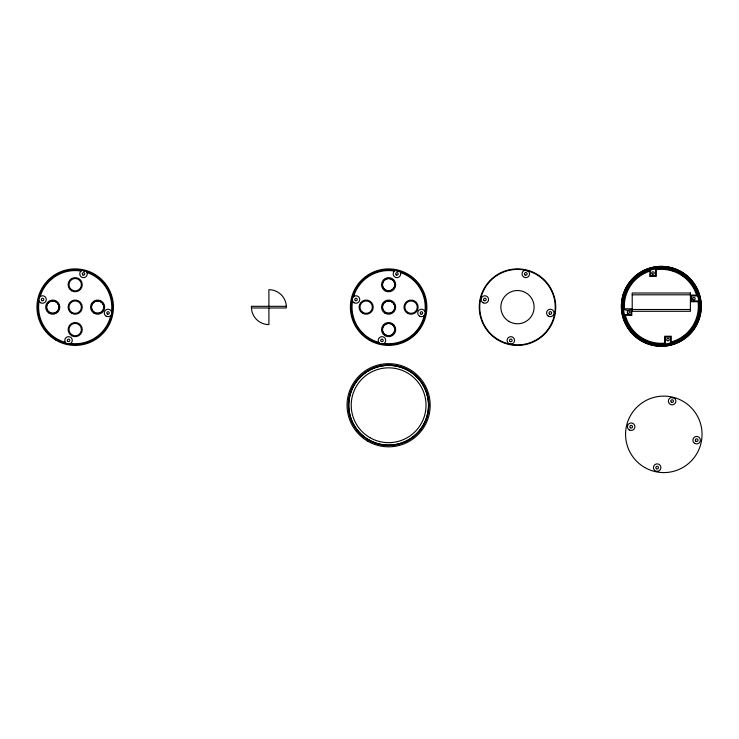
<?xml version="1.0" encoding="UTF-8"?>
<svg xmlns="http://www.w3.org/2000/svg" width="739" height="739" viewBox="0 0 739 739"><rect width="100%" height="100%" fill="white"/><g stroke="black" fill="none" stroke-linecap="round" stroke-linejoin="round"><path stroke-width="1.11" d="M650.181 270.502L649.673 276.386L656.324 276.386L656.324 269.661A36.996 36.996 0 0 1 696.563 295.092L690.826 295.092L690.826 301.743L698.059 301.706A36.996 36.996 0 0 1 671.289 341.945L670.809 342.573M624.603 297.198C626.801 293.568 622.607 292.45 622.589 296.653M623.799 309.456L624.4 308.81L624.316 306.315A36.996 36.996 0 0 1 649.673 271.195M632.214 294.815L690.411 294.815M697.681 295.923L691.658 295.923L691.658 300.912L698.752 300.912M251.445 307.978L286.363 307.978L286.363 306.315L251.445 306.315L251.445 307.978A17.459 17.459 0 0 0 268.904 324.606L268.904 307.978M624.316 306.315C620.936 309.41 626.727 311.378 630.967 309.641L630.967 314.629L624.409 314.629M624.4 308.81L631.799 308.81L631.799 315.461L624.824 314.962M632.214 309.502L690.411 309.502M696.591 319.978L698.604 320.514M625.443 315.442L625.462 315.461A36.996 36.996 0 0 0 664.638 343.164L665.285 343.746M664.638 343.164L664.638 336.245L671.289 336.245L671.289 341.945M426.403 392.4L427.345 395.587M670.458 343.025L670.458 337.076L665.469 337.076L665.469 343.912M655.493 268.941L655.493 275.555L650.505 275.555L650.505 270.068M268.904 306.315L268.904 289.688A17.459 17.459 0 0 1 286.344 306.315M399.753 271.425A3.741 3.741 0 0 1 399.051 276.977A3.741 3.741 0 0 1 393.619 275.619A3.741 3.741 0 0 1 395.605 270.391M400.418 272.515A36.581 36.581 0 0 1 424.934 311.572M424.241 315.47A36.581 36.581 0 0 1 384.141 343.45M378.793 342.388A36.581 36.581 0 0 1 352.558 301.004M353.584 296.653A36.581 36.581 0 0 1 394.506 271.047M397.157 271.407A2.494 2.494 0 0 1 397.905 271.592M83.858 271.425A2.494 2.494 0 0 1 84.477 271.592M86.324 271.425A3.741 3.741 0 0 1 85.622 276.977A3.741 3.741 0 0 1 80.191 275.619A3.741 3.741 0 0 1 82.177 270.391M86.99 272.515A36.581 36.581 0 0 1 111.506 311.572M110.813 315.47A36.581 36.581 0 0 1 70.713 343.45M65.365 342.388A36.581 36.581 0 0 1 39.13 301.004M40.155 296.653A36.581 36.581 0 0 1 81.078 271.047M683.732 336.263A37.412 37.412 0 0 1 681.543 337.788M674.384 341.372A37.412 37.412 0 0 1 671.853 342.212M645.775 340.346A37.412 37.412 0 0 1 643.383 339.155M643.383 273.476A37.412 37.412 0 0 1 645.775 272.285M669.266 269.763A37.412 37.412 0 0 1 674.384 271.259M681.543 274.843A37.412 37.412 0 0 1 683.732 276.368M690.411 293.013L632.214 293.013L632.214 311.304L690.411 311.304L690.411 293.013M382.654 344.078L379.92 343.533A3.741 3.741 0 0 1 379.495 337.594A3.741 3.741 0 0 1 385.333 338.767A3.741 3.741 0 0 1 382.654 344.078M69.226 344.078L66.492 343.533A3.741 3.741 0 0 1 66.067 337.594A3.741 3.741 0 0 1 71.905 338.767A3.741 3.741 0 0 1 69.226 344.078M510.898 344.143L509.337 343.829A3.741 3.741 0 0 1 508.21 337.741A3.741 3.741 0 0 1 514.279 338.952A3.741 3.741 0 0 1 510.898 344.143M657.22 471.343L655.659 471.029A3.741 3.741 0 0 1 654.532 464.942A3.741 3.741 0 0 1 660.601 466.152A3.741 3.741 0 0 1 657.22 471.343M525.023 270.335L524.792 270.289A3.741 3.741 0 0 0 522.427 275.518A3.741 3.741 0 0 0 528.006 276.913A3.741 3.741 0 0 0 528.376 271.185L525.023 270.335M671.345 397.536L671.114 397.49A3.741 3.741 0 0 0 668.749 402.718A3.741 3.741 0 0 0 674.328 404.113A3.741 3.741 0 0 0 674.698 398.386L671.345 397.536M385.084 335.718A7.067 7.067 0 0 0 395.688 329.594A7.067 7.067 0 0 0 385.084 323.47A7.067 7.067 0 0 0 385.084 335.718M385.047 334.702A6.235 6.235 0 0 0 394.829 330.139A6.235 6.235 0 0 0 385.989 323.941A6.235 6.235 0 0 0 385.047 334.702A6.235 6.235 0 0 0 394.829 330.139A6.235 6.235 0 0 0 385.989 323.941A6.235 6.235 0 0 0 385.047 334.702M362.637 313.271A7.067 7.067 0 0 0 373.241 307.147A7.067 7.067 0 0 0 362.637 301.022A7.067 7.067 0 0 0 362.637 313.271M362.6 312.255A6.235 6.235 0 0 0 372.382 307.692A6.235 6.235 0 0 0 363.542 301.494A6.235 6.235 0 0 0 362.6 312.255M407.531 313.271A7.067 7.067 0 0 0 418.135 307.147A7.067 7.067 0 0 0 407.531 301.022A7.067 7.067 0 0 0 407.531 313.271M407.494 312.255A6.235 6.235 0 0 0 417.276 307.692A6.235 6.235 0 0 0 408.436 301.494A6.235 6.235 0 0 0 407.494 312.255M385.084 313.271A7.067 7.067 0 0 0 395.688 307.147A7.067 7.067 0 0 0 385.084 301.022A7.067 7.067 0 0 0 385.084 313.271M385.047 312.255A6.235 6.235 0 0 0 394.829 307.692A6.235 6.235 0 0 0 385.989 301.494A6.235 6.235 0 0 0 385.047 312.255A6.235 6.235 0 0 0 394.829 307.692A6.235 6.235 0 0 0 385.989 301.494A6.235 6.235 0 0 0 385.047 312.255M385.084 290.824A7.067 7.067 0 0 0 395.688 284.7A7.067 7.067 0 0 0 385.084 278.575A7.067 7.067 0 0 0 385.084 290.824M385.047 289.808A6.235 6.235 0 0 0 394.829 285.245A6.235 6.235 0 0 0 385.989 279.046A6.235 6.235 0 0 0 385.047 289.808A6.235 6.235 0 0 0 394.829 285.245A6.235 6.235 0 0 0 385.989 279.046A6.235 6.235 0 0 0 385.047 289.808M419.586 316.209A3.741 3.741 0 0 0 425.202 312.966A3.741 3.741 0 0 0 419.586 309.724A3.741 3.741 0 0 0 419.586 316.209M420.833 314.047A1.247 1.247 0 0 0 422.708 312.966A1.247 1.247 0 0 0 420.833 311.886A1.247 1.247 0 0 0 420.833 314.047M368.151 338.462A37.412 37.412 0 0 0 425.978 309.216A37.412 37.412 0 0 0 371.735 273.763A37.412 37.412 0 0 0 368.151 338.462M396.307 274.973A1.247 1.247 0 0 0 398.182 273.892A1.247 1.247 0 0 0 396.307 272.811A1.247 1.247 0 0 0 396.307 274.973M354.12 302.75A3.741 3.741 0 0 0 359.736 299.507A3.741 3.741 0 0 0 354.12 296.265A3.741 3.741 0 0 0 354.12 302.75M355.367 300.588A1.247 1.247 0 0 0 357.242 299.507A1.247 1.247 0 0 0 355.367 298.427A1.247 1.247 0 0 0 355.367 300.588M381.342 341.483A1.247 1.247 0 0 0 383.218 340.402A1.247 1.247 0 0 0 381.342 339.321A1.247 1.247 0 0 0 381.342 341.483M369.5 340.263A38.243 38.243 0 0 0 426.865 307.147A38.243 38.243 0 0 0 369.5 274.03A38.243 38.243 0 0 0 369.5 340.263M369.916 339.543A37.412 37.412 0 0 0 426.033 307.147A37.412 37.412 0 0 0 369.916 274.751A37.412 37.412 0 0 0 369.916 339.543M56.072 340.263A38.243 38.243 0 0 0 113.436 307.147A38.243 38.243 0 0 0 56.072 274.03A38.243 38.243 0 0 0 56.072 340.263M56.487 339.543A37.412 37.412 0 0 0 112.605 307.147A37.412 37.412 0 0 0 56.487 274.751A37.412 37.412 0 0 0 56.487 339.543M94.065 312.255A6.235 6.235 0 0 0 103.848 307.692A6.235 6.235 0 0 0 95.008 301.494A6.235 6.235 0 0 0 94.065 312.255M72.071 312.551A6.235 6.235 0 0 0 81.429 307.147A6.235 6.235 0 0 0 72.071 301.743A6.235 6.235 0 0 0 72.071 312.551M49.171 312.255A6.235 6.235 0 0 0 58.954 307.692A6.235 6.235 0 0 0 50.113 301.494A6.235 6.235 0 0 0 49.171 312.255M71.711 289.873A6.235 6.235 0 0 0 81.41 285.125A6.235 6.235 0 0 0 72.45 279.102A6.235 6.235 0 0 0 71.711 289.873M71.711 334.767A6.235 6.235 0 0 0 81.41 330.019A6.235 6.235 0 0 0 72.45 323.996A6.235 6.235 0 0 0 71.711 334.767M40.691 302.75A3.741 3.741 0 0 0 46.308 299.507A3.741 3.741 0 0 0 40.691 296.265A3.741 3.741 0 0 0 40.691 302.75M106.157 316.209A3.741 3.741 0 0 0 111.774 312.966A3.741 3.741 0 0 0 106.157 309.724A3.741 3.741 0 0 0 106.157 316.209M71.655 290.824A7.067 7.067 0 0 0 82.26 284.7A7.067 7.067 0 0 0 71.655 278.575A7.067 7.067 0 0 0 71.655 290.824M49.208 313.271A7.067 7.067 0 0 0 59.813 307.147A7.067 7.067 0 0 0 49.208 301.022A7.067 7.067 0 0 0 49.208 313.271M49.624 312.551A6.235 6.235 0 0 0 58.981 307.147A6.235 6.235 0 0 0 49.624 301.743A6.235 6.235 0 0 0 49.624 312.551M71.655 335.718A7.067 7.067 0 0 0 82.26 329.594A7.067 7.067 0 0 0 71.655 323.47A7.067 7.067 0 0 0 71.655 335.718M71.655 313.271A7.067 7.067 0 0 0 82.26 307.147A7.067 7.067 0 0 0 71.655 301.022A7.067 7.067 0 0 0 71.655 313.271M94.102 313.271A7.067 7.067 0 0 0 104.707 307.147A7.067 7.067 0 0 0 94.102 301.022A7.067 7.067 0 0 0 94.102 313.271M94.158 312.32A6.235 6.235 0 0 0 103.857 307.572A6.235 6.235 0 0 0 94.897 301.549A6.235 6.235 0 0 0 94.158 312.32M107.404 314.047A1.247 1.247 0 0 0 109.28 312.966A1.247 1.247 0 0 0 107.404 311.886A1.247 1.247 0 0 0 107.404 314.047M82.879 274.973A1.247 1.247 0 0 0 84.754 273.892A1.247 1.247 0 0 0 82.879 272.811A1.247 1.247 0 0 0 82.879 274.973M41.846 300.533A1.247 1.247 0 0 0 43.804 299.618A1.247 1.247 0 0 0 42.04 298.38A1.247 1.247 0 0 0 41.846 300.533M67.914 341.483A1.247 1.247 0 0 0 69.789 340.402A1.247 1.247 0 0 0 67.914 339.321A1.247 1.247 0 0 0 67.914 341.483M367.837 441.248A41.569 41.569 0 0 0 430.19 405.249A41.569 41.569 0 0 0 367.837 369.251A41.569 41.569 0 0 0 367.837 441.248M368.475 440.148A40.294 40.294 0 0 0 428.916 405.249A40.294 40.294 0 0 0 368.475 370.35A40.294 40.294 0 0 0 368.475 440.148M368.669 439.807A39.906 39.906 0 0 0 428.528 405.249A39.906 39.906 0 0 0 368.669 370.692A39.906 39.906 0 0 0 368.669 439.807A39.906 39.906 0 0 0 428.528 405.249A39.906 39.906 0 0 0 368.669 370.692A39.906 39.906 0 0 0 368.669 439.807M369.916 437.645A37.412 37.412 0 0 0 426.033 405.249A37.412 37.412 0 0 0 369.916 372.853A37.412 37.412 0 0 0 369.916 437.645M498.363 340.263A38.243 38.243 0 0 0 555.728 307.147A38.243 38.243 0 0 0 498.363 274.03A38.243 38.243 0 0 0 498.363 340.263M498.613 339.838A37.744 37.744 0 0 0 555.229 307.147A37.744 37.744 0 0 0 498.613 274.455A37.744 37.744 0 0 0 498.613 339.838M482.983 302.75A3.741 3.741 0 0 0 488.599 299.507A3.741 3.741 0 0 0 482.983 296.265A3.741 3.741 0 0 0 482.983 302.75M548.172 316.024A3.741 3.741 0 0 0 554.047 313.299A3.741 3.741 0 0 0 548.754 309.567A3.741 3.741 0 0 0 548.172 316.024M549.659 314.121A1.33 1.33 0 0 0 551.654 312.966A1.33 1.33 0 0 0 549.659 311.812A1.33 1.33 0 0 0 549.659 314.121M484.193 300.662A1.33 1.33 0 0 0 486.188 299.507A1.33 1.33 0 0 0 484.193 298.362A1.33 1.33 0 0 0 484.193 300.662M510.169 341.557A1.33 1.33 0 0 0 512.164 340.402A1.33 1.33 0 0 0 510.169 339.247A1.33 1.33 0 0 0 510.169 341.557M525.032 274.982A1.33 1.33 0 0 0 527.119 274.012A1.33 1.33 0 0 0 525.235 272.682A1.33 1.33 0 0 0 525.032 274.982M509.171 321.548A16.627 16.627 0 0 0 534.112 307.147A16.627 16.627 0 0 0 509.171 292.746A16.627 16.627 0 0 0 509.171 321.548M638.339 338.942A39.906 39.906 0 0 0 701.062 309.9A39.906 39.906 0 0 0 644.547 270.104A39.906 39.906 0 0 0 638.339 338.942M638.986 338.019A38.779 38.779 0 0 0 699.935 309.798A38.779 38.779 0 0 0 645.018 271.13A38.779 38.779 0 0 0 638.986 338.019A38.779 38.779 0 0 0 699.935 309.798A38.779 38.779 0 0 0 645.018 271.13A38.779 38.779 0 0 0 638.986 338.019M642.394 339.072A37.828 37.828 0 0 0 699.14 306.315A37.828 37.828 0 0 0 642.394 273.559A37.828 37.828 0 0 0 642.394 339.072M641.36 340.873A39.906 39.906 0 0 0 701.219 306.315A39.906 39.906 0 0 0 641.36 271.758A39.906 39.906 0 0 0 641.36 340.873M627.845 313.216A1.247 1.247 0 0 0 629.72 312.135A1.247 1.247 0 0 0 627.845 311.054A1.247 1.247 0 0 0 627.845 313.216M652.278 274.077A1.247 1.247 0 0 0 654.237 273.171A1.247 1.247 0 0 0 652.472 271.924A1.247 1.247 0 0 0 652.278 274.077M667.335 340.651A1.247 1.247 0 0 0 669.211 339.57A1.247 1.247 0 0 0 667.335 338.49A1.247 1.247 0 0 0 667.335 340.651M693.321 299.757A1.247 1.247 0 0 0 695.187 298.676A1.247 1.247 0 0 0 693.321 297.595A1.247 1.247 0 0 0 693.321 299.757M629.305 429.95A3.741 3.741 0 0 0 634.921 426.708A3.741 3.741 0 0 0 629.305 423.465A3.741 3.741 0 0 0 629.305 429.95M694.771 443.409A3.741 3.741 0 0 0 700.387 440.167A3.741 3.741 0 0 0 694.771 436.925A3.741 3.741 0 0 0 694.771 443.409M695.981 441.322A1.33 1.33 0 0 0 697.976 440.167A1.33 1.33 0 0 0 695.981 439.012A1.33 1.33 0 0 0 695.981 441.322M630.413 427.798A1.33 1.33 0 0 0 632.501 426.828A1.33 1.33 0 0 0 630.616 425.507A1.33 1.33 0 0 0 630.413 427.798M656.491 468.757A1.33 1.33 0 0 0 658.486 467.602A1.33 1.33 0 0 0 656.491 466.448A1.33 1.33 0 0 0 656.491 468.757M671.354 402.182A1.33 1.33 0 0 0 673.441 401.212A1.33 1.33 0 0 0 671.557 399.882A1.33 1.33 0 0 0 671.354 402.182M644.685 467.464A38.243 38.243 0 0 0 702.05 434.347A38.243 38.243 0 0 0 644.685 401.231A38.243 38.243 0 0 0 644.685 467.464"/></g></svg>
